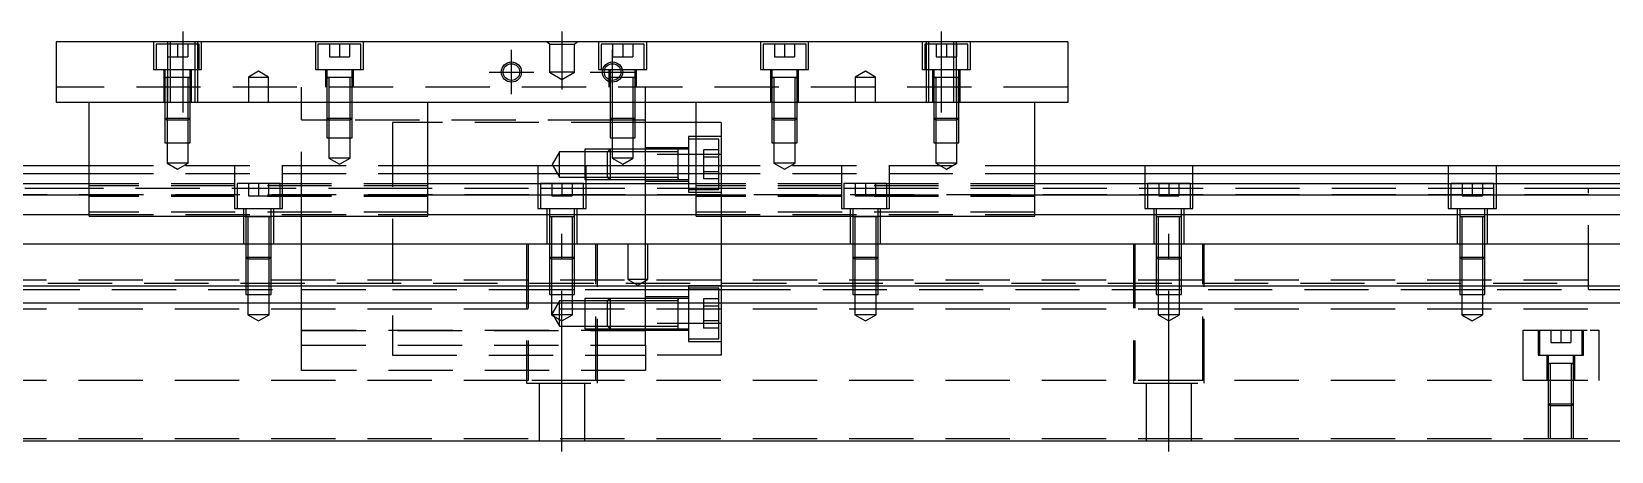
# Model space of a CAD drawing. Extents: x -20 to 750, y -280 to 102.
# Drawn here: x 155.1 to 467.5, y -240.3 to -157.3 of the extents above; entities that cross this region are included whole.
import ezdxf

# ---------------------------------------------------------------- set-up
doc = ezdxf.new("R2010")
doc.units = 0
doc.linetypes.add('CENTER', pattern=[50.8, 31.75, -6.35, 6.35, -6.35])
doc.linetypes.add('DASHED', pattern=[19.05, 12.7, -6.35])
doc.layers.get('0').update_dxf_attribs({"linetype": 'CONTINUOUS'})
doc.layers.add('CENTER', color=1, linetype='CENTER')

msp = doc.modelspace()

# ---------------------------------------------------------------- linework, layer by layer
at = {"color": 7, "linetype": 'CONTINUOUS'}
for p, q in [((360, -159.27), (160, -159.27)), ((160, -159.27), (160, -171.27)), ((360, -159.27), (360, -171.27)), ((360, -171.27), (160, -171.27)), ((166.5, -193.77), (166.5, -171.27)), ((233.5, -193.77), (233.5, -171.27)), ((276.5, -183.77), (276.5, -171.27)), ((286.5, -193.77), (286.5, -171.27)), ((353.5, -193.77), (353.5, -171.27)), ((286.5, -175.27), (276.5, -175.27)), ((0, -183.77), (166.5, -183.77)), ((233.5, -183.77), (286.5, -183.77)), ((353.5, -183.77), (520, -183.77)), ((0, -185.309608), (166.5, -185.309608)), ((166.5, -187.39154), (0, -187.39154)), ((233.5, -185.309608), (286.5, -185.309608)), ((286.5, -187.39154), (233.5, -187.39154)), ((353.5, -185.309608), (520, -185.309608)), ((520, -187.39154), (353.5, -187.39154)), ((166.5, -189.606666), (0, -189.606666)), ((286.5, -189.606666), (233.5, -189.606666)), ((520, -189.606666), (353.5, -189.606666)), ((0, -193.451934), (166.5, -193.451934)), ((233.5, -193.451934), (286.5, -193.451934)), ((353.5, -193.451934), (520, -193.451934)), ((166.5, -193.77), (233.5, -193.77)), ((286.5, -193.77), (353.5, -193.77)), ((520, -199.27), (0, -199.27)), ((520, -207.57), (0, -207.57)), ((520, -210.97), (0, -210.97)), ((520, -238.27), (0, -238.27))]:
    msp.add_line(p, q, dxfattribs=at)
at = {"color": 3, "linetype": 'DASHED'}
for p, q in [((179.25, -159.27), (179.25, -164.77)), ((182.000006, -159.27), (182.000006, -171.27)), ((182.5, -159.27), (182.5, -171.27)), ((187.5, -171.27), (187.5, -159.27)), ((187.999994, -171.27), (187.999994, -159.27)), ((188.75, -164.77), (188.75, -159.27)), ((211.25, -159.27), (211.25, -164.77)), ((220.75, -164.77), (220.75, -159.27)), ((257.5, -159.77), (257, -159.27)), ((262.5, -159.77), (263, -159.27)), ((267.25, -159.27), (267.25, -164.77)), ((276.75, -164.77), (276.75, -159.27)), ((299.25, -159.27), (299.25, -164.77)), ((308.75, -164.77), (308.75, -159.27)), ((331.25, -159.27), (331.25, -164.77)), ((332.000006, -159.27), (332.000006, -171.27)), ((332.5, -159.27), (332.5, -171.27)), ((337.5, -171.27), (337.5, -159.27)), ((337.999994, -159.77), (337.999994, -159.27)), ((340.75, -164.77), (340.75, -159.27)), ((188.25, -159.77), (179.75, -159.77)), ((179.75, -159.77), (179.75, -164.77)), ((182, -159.77), (182, -162.27)), ((182, -162.27), (184, -162.27)), ((184, -159.77), (184, -162.27)), ((184, -162.27), (186, -162.27)), ((186, -159.77), (186, -162.27)), ((188.25, -164.77), (188.25, -159.77)), ((212.999994, -159.77), (211.75, -159.77)), ((211.75, -159.77), (211.75, -164.77)), ((220.25, -159.77), (212.999994, -159.77)), ((214, -159.77), (214, -162.27)), ((214, -162.27), (216, -162.27)), ((216, -159.77), (216, -162.27)), ((216, -162.27), (218, -162.27)), ((218, -159.77), (218, -162.27)), ((220.25, -164.77), (220.25, -159.77)), ((257.5, -159.77), (257.5, -165.27)), ((257.5, -159.77), (262.5, -159.77)), ((262.5, -165.27), (262.5, -159.77)), ((276.25, -159.77), (267.75, -159.77)), ((267.75, -159.77), (267.75, -164.77)), ((270, -159.77), (270, -162.27)), ((270, -162.27), (272, -162.27)), ((272, -159.77), (272, -162.27)), ((272, -162.27), (274, -162.27)), ((274, -159.77), (274, -162.27)), ((276.25, -164.77), (276.25, -159.77)), ((308.25, -159.77), (299.75, -159.77)), ((299.75, -159.77), (299.75, -164.77)), ((302, -159.77), (302, -162.27)), ((302, -162.27), (304, -162.27)), ((304, -159.77), (304, -162.27)), ((304, -162.27), (306, -162.27)), ((306, -159.77), (306, -162.27)), ((308.25, -164.77), (308.25, -159.77)), ((340.25, -159.77), (331.75, -159.77)), ((331.75, -159.77), (331.75, -164.77)), ((334, -159.77), (334, -162.27)), ((334, -162.27), (336, -162.27)), ((336, -159.77), (336, -162.27)), ((336, -162.27), (338, -162.27)), ((337.999994, -164.77), (337.999994, -159.77)), ((338, -159.77), (338, -162.27)), ((340.25, -164.77), (340.25, -159.77)), ((179.25, -164.77), (188.75, -164.77)), ((181.25, -164.77), (181.25, -171.27)), ((181.5, -164.77), (181.5, -166.37)), ((186.5, -166.37), (186.5, -164.77)), ((186.75, -171.27), (186.75, -164.77)), ((200, -165.1153), (198, -166.27)), ((202, -166.27), (200, -165.1153)), ((211.25, -164.77), (220.75, -164.77)), ((213.25, -164.77), (213.25, -168.27)), ((213.5, -164.77), (213.5, -166.37)), ((218.5, -166.37), (218.5, -164.77)), ((218.75, -168.27), (218.75, -164.77)), ((262.5, -165.27), (257.5, -165.27)), ((257.5, -165.27), (260, -166.713376)), ((260, -166.713376), (262.5, -165.27)), ((267.25, -164.77), (276.75, -164.77)), ((269.25, -164.77), (269.25, -168.27)), ((269.5, -164.77), (269.5, -166.37)), ((274.5, -166.37), (274.5, -164.77)), ((274.75, -168.27), (274.75, -164.77)), ((299.25, -164.77), (308.75, -164.77)), ((301.25, -164.77), (301.25, -171.27)), ((301.5, -164.77), (301.5, -166.37)), ((306.5, -166.37), (306.5, -164.77)), ((306.75, -171.27), (306.75, -164.77)), ((320, -165.1153), (318, -166.27)), ((322, -166.27), (320, -165.1153)), ((331.25, -164.77), (340.75, -164.77)), ((333.25, -164.77), (333.25, -171.27)), ((333.5, -164.77), (333.5, -166.37)), ((337.999994, -171.27), (337.999994, -164.77)), ((338.5, -166.37), (338.5, -164.77)), ((338.75, -171.27), (338.75, -164.77)), ((360, -168.27), (160, -168.27)), ((181.5, -166.365), (181.5, -166.37)), ((181.5, -166.37), (181.757448, -166.37)), ((181.757468, -166.37), (181.5, -166.37)), ((181.5, -166.37), (181.5, -166.375)), ((181.5, -166.37), (181.5, -171.26998)), ((186.242552, -166.37), (181.757468, -166.37)), ((181.9, -166.37), (181.9, -171.26998)), ((186.1, -171.26998), (186.1, -166.37)), ((186.5, -166.37), (186.242552, -166.37)), ((186.242602, -166.37), (186.5, -166.37)), ((186.5, -166.37), (186.5, -166.365)), ((186.5, -166.375), (186.5, -166.37)), ((186.5, -171.26998), (186.5, -166.37)), ((198, -166.27), (200, -166.27)), ((198, -166.27), (198, -171.27)), ((200, -166.27), (202, -166.27)), ((202, -171.27), (202, -166.27)), ((208.5, -171.27), (208.5, -168.27)), ((213.5, -166.365), (213.5, -166.37)), ((213.5, -166.37), (213.757448, -166.37)), ((218.5, -166.37), (213.5, -166.37)), ((213.5, -166.37), (213.5, -166.375)), ((213.5, -166.37), (213.5, -168.26998)), ((213.5, -168.27), (213.5, -174.37)), ((213.500006, -168.27), (213.500006, -174.37)), ((213.9, -166.37), (213.9, -168.26998)), ((213.9, -168.27), (213.9, -174.77)), ((218.1, -168.26998), (218.1, -166.37)), ((218.1, -174.77), (218.1, -168.27)), ((218.499994, -174.37), (218.499994, -168.27)), ((218.5, -166.37), (218.5, -166.365)), ((218.5, -166.375), (218.5, -166.37)), ((218.5, -168.26998), (218.5, -166.37)), ((218.5, -174.37), (218.5, -168.27)), ((269.5, -166.365), (269.5, -166.37)), ((269.757468, -166.37), (269.5, -166.37)), ((269.5, -166.37), (269.5, -166.375)), ((269.5, -166.37), (269.5, -166.842418)), ((269.5, -166.842418), (269.5, -167.206492)), ((269.5, -167.206492), (269.5, -168.26998)), ((269.5, -168.27), (269.5, -174.37)), ((269.500006, -168.27), (269.500006, -174.37)), ((271.229562, -166.37), (269.757468, -166.37)), ((269.9, -166.37), (269.9, -166.916966)), ((269.9, -166.916966), (269.9, -167.267498)), ((269.9, -167.267498), (269.9, -168.26998)), ((269.9, -168.27), (269.9, -174.77)), ((271.669968, -166.37), (271.229562, -166.37)), ((271.67033, -166.37), (271.229838, -166.37)), ((274.242552, -166.37), (271.669968, -166.37)), ((274.1, -168.26998), (274.1, -166.37)), ((274.1, -171.27), (274.1, -168.27)), ((274.5, -166.37), (274.242552, -166.37)), ((274.499994, -171.27), (274.499994, -168.27)), ((274.5, -166.37), (274.5, -166.365)), ((274.5, -166.375), (274.5, -166.37)), ((274.5, -168.26998), (274.5, -166.37)), ((274.5, -171.27), (274.5, -168.27)), ((276.5, -171.27), (276.5, -168.27)), ((301.5, -166.365), (301.5, -166.37)), ((301.5, -166.37), (301.757448, -166.37)), ((301.757468, -166.37), (301.5, -166.37)), ((301.5, -166.37), (301.5, -166.375)), ((301.5, -166.37), (301.5, -171.26998)), ((306.242552, -166.37), (301.757468, -166.37)), ((301.9, -166.37), (301.9, -171.26998)), ((306.1, -171.26998), (306.1, -166.37)), ((306.5, -166.37), (306.242552, -166.37)), ((306.242602, -166.37), (306.5, -166.37)), ((306.5, -166.37), (306.5, -166.365)), ((306.5, -166.375), (306.5, -166.37)), ((306.5, -171.26998), (306.5, -166.37)), ((318, -166.27), (320, -166.27)), ((318, -166.27), (318, -171.27)), ((320, -166.27), (322, -166.27)), ((322, -171.27), (322, -166.27)), ((333.5, -166.365), (333.5, -166.37)), ((333.5, -166.37), (333.757448, -166.37)), ((333.757468, -166.37), (333.5, -166.37)), ((333.5, -166.37), (333.5, -166.375)), ((333.5, -166.37), (333.5, -171.26998)), ((338.242552, -166.37), (333.757468, -166.37)), ((333.9, -166.37), (333.9, -171.26998)), ((338.1, -171.26998), (338.1, -166.37)), ((338.5, -166.37), (338.242552, -166.37)), ((338.242602, -166.37), (338.5, -166.37)), ((338.5, -166.37), (338.5, -166.365)), ((338.5, -166.375), (338.5, -166.37)), ((338.5, -171.26998), (338.5, -166.37)), ((181.5, -171.27), (181.5, -174.37)), ((181.500006, -171.27), (181.500006, -174.370006)), ((181.9, -171.27), (181.9, -174.77)), ((186.1, -174.77), (186.1, -171.27)), ((186.499994, -174.370006), (186.499994, -171.27)), ((186.5, -174.37), (186.5, -171.27)), ((208.5, -193.77), (208.5, -171.27)), ((274.1, -174.77), (274.1, -171.27)), ((274.499994, -174.370006), (274.499994, -171.27)), ((274.5, -174.37), (274.5, -171.27)), ((301.5, -171.27), (301.5, -174.37)), ((301.500006, -171.27), (301.500006, -174.370006)), ((301.9, -171.27), (301.9, -174.77)), ((306.1, -174.77), (306.1, -171.27)), ((306.499994, -174.370006), (306.499994, -171.27)), ((306.5, -174.37), (306.5, -171.27)), ((333.5, -171.27), (333.5, -174.37)), ((333.500006, -171.27), (333.500006, -174.370006)), ((333.9, -171.27), (333.9, -174.77)), ((338.1, -174.77), (338.1, -171.27)), ((338.499994, -174.370006), (338.499994, -171.27)), ((338.5, -174.37), (338.5, -171.27)), ((181.5, -174.37), (186.5, -174.37)), ((181.5, -174.37), (181.9, -174.77)), ((181.500006, -174.37002), (181.500006, -179.27)), ((186.1, -174.77), (181.9, -174.77)), ((181.9, -174.77002), (181.9, -179.27)), ((186.1, -174.77), (186.5, -174.37)), ((186.1, -179.27), (186.1, -174.77002)), ((186.499994, -179.27), (186.499994, -174.37002)), ((213.9, -174.77), (208.5, -174.77)), ((213.5, -174.37), (218.5, -174.37)), ((213.5, -174.37), (213.9, -174.77)), ((213.500006, -174.37002), (213.500006, -178.27)), ((218.1, -174.77), (213.9, -174.77)), ((213.9, -174.77002), (213.9, -178.27)), ((218.1, -174.77), (218.5, -174.37)), ((269.9, -174.77), (218.1, -174.77)), ((218.1, -178.27), (218.1, -174.77002)), ((218.499994, -178.27), (218.499994, -174.37002)), ((269.5, -174.37), (274.5, -174.37)), ((269.5, -174.37), (269.9, -174.77)), ((269.500006, -174.37002), (269.500006, -178.27)), ((274.1, -174.77), (269.9, -174.77)), ((269.9, -174.77002), (269.9, -178.27)), ((274.1, -174.77), (274.5, -174.37)), ((276.5, -174.77), (274.1, -174.77)), ((274.1, -178.27), (274.1, -174.77002)), ((274.499994, -178.27), (274.499994, -174.37002)), ((301.5, -174.37), (306.5, -174.37)), ((301.5, -174.37), (301.9, -174.77)), ((301.500006, -174.37002), (301.500006, -179.27)), ((306.1, -174.77), (301.9, -174.77)), ((301.9, -174.77002), (301.9, -179.27)), ((306.1, -174.77), (306.5, -174.37)), ((306.1, -179.27), (306.1, -174.77002)), ((306.499994, -179.27), (306.499994, -174.37002)), ((333.5, -174.37), (338.5, -174.37)), ((333.5, -174.37), (333.9, -174.77)), ((333.500006, -174.37002), (333.500006, -179.27)), ((338.1, -174.77), (333.9, -174.77)), ((333.9, -174.77002), (333.9, -179.27)), ((338.1, -174.77), (338.5, -174.37)), ((338.1, -179.27), (338.1, -174.77002)), ((338.499994, -179.27), (338.499994, -174.37002)), ((226.5, -175.27), (226.5, -221.27)), ((274.499994, -175.27), (226.5, -175.27)), ((276.5, -175.27), (274.499994, -175.27)), ((285, -178.02), (285, -189.02)), ((291.5, -178.02), (285, -178.02)), ((291.5, -175.27), (286.5, -175.27)), ((291.5, -175.27), (291.5, -181.5368)), ((181.500006, -179.27), (186.499994, -179.27)), ((181.9, -179.27), (181.9, -183.27)), ((186.1, -183.27), (186.1, -179.27)), ((213.500006, -178.27), (218.499994, -178.27)), ((213.9, -178.27), (213.9, -182.27)), ((218.1, -182.27), (218.1, -178.27)), ((259.5, -181.02), (258.056624, -183.52)), ((259.5, -186.02), (259.5, -181.02)), ((264.5, -181.02), (259.5, -181.02)), ((264.5, -180.520006), (264.5, -186.519994)), ((269.49998, -180.520006), (264.5, -180.520006)), ((268.99998, -181.02), (264.5, -181.02)), ((269.5, -180.52), (269, -181.02)), ((269, -186.02), (269, -181.02)), ((276.5, -181.02), (269, -181.02)), ((269.5, -180.52), (269.5, -186.52)), ((276.5, -180.52), (269.5, -180.52)), ((276.5, -180.520006), (269.5, -180.520006)), ((269.500006, -178.27), (274.499994, -178.27)), ((269.9, -178.27), (269.9, -182.27)), ((274.1, -182.27), (274.1, -178.27)), ((285, -180.22), (276.5, -180.22)), ((283.005, -180.52), (276.50002, -180.52)), ((283, -181.02), (276.50002, -181.02)), ((285, -180.52), (282.995, -180.52)), ((283, -181.02), (283, -180.519994)), ((283, -183.52), (283, -180.519994)), ((283, -186.520006), (283, -180.519994)), ((283, -186.02), (283, -181.02)), ((287.499994, -178.52), (285, -178.52)), ((291, -178.52), (287.499994, -178.52)), ((288, -180.633248), (288, -182.076624)), ((291, -180.633248), (288, -180.633248)), ((291, -188.52), (291, -178.52)), ((301.500006, -179.27), (306.499994, -179.27)), ((301.9, -179.27), (301.9, -183.27)), ((306.1, -183.27), (306.1, -179.27)), ((333.500006, -179.27), (338.499994, -179.27)), ((333.9, -179.27), (333.9, -183.27)), ((338.1, -183.27), (338.1, -179.27)), ((166.5, -183.77), (233.5, -183.77)), ((186.1, -183.27), (181.9, -183.27)), ((181.9, -183.27), (184, -184.482436)), ((184, -184.482436), (186.1, -183.27)), ((195.25, -183.77), (195.25, -192.27)), ((204.75, -192.27), (204.75, -183.77)), ((218.1, -182.27), (213.9, -182.27)), ((213.9, -182.27), (216, -183.482436)), ((216, -183.482436), (218.1, -182.27)), ((255.25, -183.77), (255.25, -192.27)), ((258.056624, -183.52), (259.5, -186.02)), ((264.75, -192.27), (264.75, -183.77)), ((274.1, -182.27), (269.9, -182.27)), ((269.9, -182.27), (272, -183.482436)), ((272, -183.482436), (274.1, -182.27)), ((291.5, -181.5368), (276.5, -181.5368)), ((276.5, -193.77), (276.5, -183.77)), ((283, -186.170204), (283, -183.271394)), ((286.5, -183.77), (353.5, -183.77)), ((291, -182.076624), (288, -182.076624)), ((288, -182.076624), (288, -184.963376)), ((291.5, -181.5368), (291.5, -192.27)), ((306.1, -183.27), (301.9, -183.27)), ((301.9, -183.27), (304, -184.482436)), ((304, -184.482436), (306.1, -183.27)), ((315.25, -183.77), (315.25, -192.27)), ((324.75, -192.27), (324.75, -183.77)), ((338.1, -183.27), (333.9, -183.27)), ((333.9, -183.27), (336, -184.482436)), ((336, -184.482436), (338.1, -183.27)), ((375.25, -183.77), (375.25, -192.27)), ((384.75, -192.27), (384.75, -183.77)), ((435.25, -183.77), (435.25, -192.27)), ((444.75, -192.27), (444.75, -183.77)), ((166.5, -185.309608), (233.5, -185.309608)), ((233.5, -187.39154), (166.5, -187.39154)), ((204.25, -187.27), (195.75, -187.27)), ((195.75, -187.27), (195.75, -192.27)), ((198, -187.27), (198, -189.77)), ((200, -187.27), (200, -189.77)), ((202, -187.27), (202, -189.77)), ((204.25, -192.27), (204.25, -187.27)), ((264.25, -187.27), (255.75, -187.27)), ((255.75, -187.27), (255.75, -192.27)), ((258, -187.27), (258, -189.77)), ((259.5, -186.02), (264.5, -186.02)), ((260, -187.27), (260, -189.77)), ((262, -187.27), (262, -189.77)), ((264.25, -192.27), (264.25, -187.27)), ((264.5, -186.02), (268.99998, -186.02)), ((264.5, -186.519994), (269.49998, -186.519994)), ((269, -186.02), (269.5, -186.52)), ((269, -186.02), (276.5, -186.02)), ((269.5, -186.519994), (276.5, -186.519994)), ((269.5, -186.52), (276.5, -186.52)), ((276.5, -186.82), (285, -186.82)), ((276.50002, -186.02), (283, -186.02)), ((276.50002, -186.52), (283.005, -186.52)), ((282.995, -186.52), (285, -186.52)), ((283, -186.520006), (283, -186.02)), ((283, -186.52), (283, -186.170204)), ((283, -186.170204), (283, -186.52)), ((286.5, -185.309608), (353.5, -185.309608)), ((353.5, -187.39154), (286.5, -187.39154)), ((291, -184.963376), (288, -184.963376)), ((288, -184.963376), (288, -186.406752)), ((291, -186.406752), (288, -186.406752)), ((324.25, -187.27), (315.75, -187.27)), ((315.75, -187.27), (315.75, -192.27)), ((318, -187.27), (318, -189.77)), ((320, -187.27), (320, -189.77)), ((322, -187.27), (322, -189.77)), ((324.25, -192.27), (324.25, -187.27)), ((384.25, -187.27), (375.75, -187.27)), ((375.75, -187.27), (375.75, -192.27)), ((378, -187.27), (378, -189.77)), ((380, -187.27), (380, -189.77)), ((382, -187.27), (382, -189.77)), ((384.25, -192.27), (384.25, -187.27)), ((444.25, -187.27), (435.75, -187.27)), ((435.75, -187.27), (435.75, -192.27)), ((438, -187.27), (438, -189.77)), ((440, -187.27), (440, -189.77)), ((442, -187.27), (442, -189.77)), ((444.25, -192.27), (444.25, -187.27)), ((463, -189.52), (25, -189.52)), ((166.5, -188.27), (28, -188.27)), ((233.5, -187.79668), (166.5, -187.79668)), ((226.49998, -188.27), (166.5, -188.27)), ((233.5, -189.606666), (166.5, -189.606666)), ((233.5, -189.85), (166.5, -189.85)), ((204.25, -188.27), (195.75, -188.27)), ((198, -189.77), (200, -189.77)), ((200, -189.77), (202, -189.77)), ((291.5, -188.27), (226.5, -188.27)), ((264.25, -188.27), (255.75, -188.27)), ((258, -189.77), (260, -189.77)), ((260, -189.77), (262, -189.77)), ((285, -188.52), (291, -188.52)), ((285, -189.02), (291.5, -189.02)), ((353.5, -187.79668), (286.5, -187.79668)), ((353.5, -189.606666), (286.5, -189.606666)), ((353.5, -189.85), (286.5, -189.85)), ((353.5, -188.27), (291.50002, -188.27)), ((324.25, -188.27), (315.75, -188.27)), ((318, -189.77), (320, -189.77)), ((320, -189.77), (322, -189.77)), ((463, -188.27), (353.5, -188.27)), ((384.25, -188.27), (375.75, -188.27)), ((378, -189.77), (380, -189.77)), ((380, -189.77), (382, -189.77)), ((444.25, -188.27), (435.75, -188.27)), ((438, -189.77), (440, -189.77)), ((440, -189.77), (442, -189.77)), ((463, -188.27), (462.995, -188.27)), ((463, -188.270502), (463, -188.27)), ((472, -188.27), (463, -188.27)), ((463.005, -188.27), (463, -188.27)), ((463, -208.27), (463, -188.270502)), ((233.5, -192.947372), (166.5, -192.947372)), ((166.5, -193.451934), (233.5, -193.451934)), ((195.25, -192.27), (204.75, -192.27)), ((197, -192.27), (197, -199.27)), ((197.5, -192.27), (197.5, -193.87)), ((202.5, -193.87), (202.5, -192.27)), ((203, -199.27), (203, -192.27)), ((255.25, -192.27), (264.75, -192.27)), ((257, -192.27), (257, -199.27)), ((257.5, -192.27), (257.5, -193.87)), ((262.5, -193.87), (262.5, -192.27)), ((263, -199.27), (263, -192.27)), ((353.5, -192.947372), (286.5, -192.947372)), ((286.5, -193.451934), (353.5, -193.451934)), ((291.5, -192.27), (291.5, -193.77)), ((315.25, -192.27), (324.75, -192.27)), ((317, -192.27), (317, -199.27)), ((317.5, -192.27), (317.5, -193.87)), ((322.5, -193.87), (322.5, -192.27)), ((323, -199.27), (323, -192.27)), ((375.25, -192.27), (384.75, -192.27)), ((377, -192.27), (377, -199.27)), ((377.5, -192.27), (377.5, -193.87)), ((382.5, -193.87), (382.5, -192.27)), ((383, -199.27), (383, -192.27)), ((435.25, -192.27), (444.75, -192.27)), ((437, -192.27), (437, -199.27)), ((437.5, -192.27), (437.5, -193.87)), ((442.5, -193.87), (442.5, -192.27)), ((443, -199.27), (443, -192.27)), ((197.5, -193.865), (197.5, -193.87)), ((197.757468, -193.87), (197.5, -193.87)), ((197.5, -193.87), (197.5, -199.26998)), ((197.5, -193.87), (197.5, -193.875)), ((202.242552, -193.87), (197.757468, -193.87)), ((197.9, -193.87), (197.9, -199.26998)), ((202.1, -199.26998), (202.1, -193.87)), ((202.5, -193.87), (202.242552, -193.87)), ((202.5, -193.87), (202.5, -193.865)), ((202.5, -199.26998), (202.5, -193.87)), ((202.5, -193.875), (202.5, -193.87)), ((208.5, -199.27), (208.5, -193.77)), ((257.5, -193.865), (257.5, -193.87)), ((257.757468, -193.87), (257.5, -193.87)), ((257.5, -193.87), (257.5, -199.26998)), ((257.5, -193.87), (257.5, -193.875)), ((262.242552, -193.87), (257.757468, -193.87)), ((257.9, -193.87), (257.9, -199.26998)), ((262.1, -199.26998), (262.1, -193.87)), ((262.5, -193.87), (262.242552, -193.87)), ((262.5, -193.87), (262.5, -193.865)), ((262.5, -199.26998), (262.5, -193.87)), ((262.5, -193.875), (262.5, -193.87)), ((276.5, -199.27), (276.5, -193.77)), ((291.5, -193.77), (291.5, -193.87)), ((291.5, -193.87), (291.5, -199.27)), ((317.5, -193.865), (317.5, -193.87)), ((317.757468, -193.87), (317.5, -193.87)), ((317.5, -193.87), (317.5, -199.26998)), ((317.5, -193.87), (317.5, -193.875)), ((322.242552, -193.87), (317.757468, -193.87)), ((317.9, -193.87), (317.9, -199.26998)), ((322.1, -199.26998), (322.1, -193.87)), ((322.5, -193.87), (322.242552, -193.87)), ((322.5, -193.87), (322.5, -193.865)), ((322.5, -199.26998), (322.5, -193.87)), ((322.5, -193.875), (322.5, -193.87)), ((377.5, -193.865), (377.5, -193.87)), ((377.757468, -193.87), (377.5, -193.87)), ((377.5, -193.87), (377.5, -199.26998)), ((377.5, -193.87), (377.5, -193.875)), ((382.242552, -193.87), (377.757468, -193.87)), ((377.9, -193.87), (377.9, -199.26998)), ((382.1, -199.26998), (382.1, -193.87)), ((382.5, -193.87), (382.242552, -193.87)), ((382.5, -193.87), (382.5, -193.865)), ((382.5, -199.26998), (382.5, -193.87)), ((382.5, -193.875), (382.5, -193.87)), ((437.5, -193.865), (437.5, -193.87)), ((437.757468, -193.87), (437.5, -193.87)), ((437.5, -193.87), (437.5, -199.26998)), ((437.5, -193.87), (437.5, -193.875)), ((442.242552, -193.87), (437.757468, -193.87)), ((437.9, -193.87), (437.9, -199.26998)), ((442.1, -199.26998), (442.1, -193.87)), ((442.5, -193.87), (442.242552, -193.87)), ((442.5, -193.87), (442.5, -193.865)), ((442.5, -199.26998), (442.5, -193.87)), ((442.5, -193.875), (442.5, -193.87)), ((197.5, -199.27), (197.5, -201.87)), ((197.500006, -199.27), (197.500006, -201.870006)), ((197.9, -199.27), (197.9, -202.27)), ((202.1, -202.27), (202.1, -199.27)), ((202.499994, -201.870006), (202.499994, -199.27)), ((202.5, -201.87), (202.5, -199.27)), ((208.5, -207.57), (208.5, -199.27)), ((253, -199.27), (253, -226.77)), ((253.291796, -199.27), (253.291796, -226.27)), ((257.5, -199.27), (257.5, -201.87)), ((257.500006, -199.27), (257.500006, -201.870006)), ((257.9, -199.27), (257.9, -202.27)), ((262.1, -202.27), (262.1, -199.27)), ((262.499994, -201.870006), (262.499994, -199.27)), ((262.5, -201.87), (262.5, -199.27)), ((266.708204, -226.27), (266.708204, -199.27)), ((267, -226.77), (267, -199.27)), ((273, -199.27), (273, -206.27)), ((276.5, -207.57), (276.5, -199.27)), ((277, -206.27), (277, -199.27)), ((291.5, -199.27), (291.5, -202.27)), ((317.5, -199.27), (317.5, -201.87)), ((317.500006, -199.27), (317.500006, -201.870006)), ((317.9, -199.27), (317.9, -202.27)), ((322.1, -202.27), (322.1, -199.27)), ((322.499994, -201.870006), (322.499994, -199.27)), ((322.5, -201.87), (322.5, -199.27)), ((373, -199.27), (373, -226.77)), ((373.291796, -199.27), (373.291796, -226.27)), ((377.5, -199.27), (377.5, -201.87)), ((377.500006, -199.27), (377.500006, -201.870006)), ((377.9, -199.27), (377.9, -202.27)), ((382.1, -202.27), (382.1, -199.27)), ((382.499994, -201.870006), (382.499994, -199.27)), ((382.5, -201.87), (382.5, -199.27)), ((386.708204, -226.27), (386.708204, -199.27)), ((387, -226.77), (387, -199.27)), ((437.5, -199.27), (437.5, -201.87)), ((437.500006, -199.27), (437.500006, -201.870006)), ((437.9, -199.27), (437.9, -202.27)), ((442.1, -202.27), (442.1, -199.27)), ((442.499994, -201.870006), (442.499994, -199.27)), ((442.5, -201.87), (442.5, -199.27)), ((197.5, -201.87), (202.5, -201.87)), ((197.5, -201.87), (197.9, -202.27)), ((197.500006, -201.87002), (197.500006, -207.57)), ((202.1, -202.27), (197.9, -202.27)), ((197.9, -202.27002), (197.9, -209.27)), ((202.1, -202.27), (202.5, -201.87)), ((202.1, -209.27), (202.1, -202.27002)), ((202.499994, -207.57), (202.499994, -201.87002)), ((257.5, -201.87), (262.5, -201.87)), ((257.5, -201.87), (257.9, -202.27)), ((257.500006, -201.87002), (257.500006, -207.57)), ((262.1, -202.27), (257.9, -202.27)), ((257.9, -202.27002), (257.9, -209.27)), ((262.1, -202.27), (262.5, -201.87)), ((262.1, -209.27), (262.1, -202.27002)), ((262.499994, -207.57), (262.499994, -201.87002)), ((291.5, -202.27), (291.5, -207.57)), ((317.5, -201.87), (322.5, -201.87)), ((317.5, -201.87), (317.9, -202.27)), ((317.500006, -201.87002), (317.500006, -207.57)), ((322.1, -202.27), (317.9, -202.27)), ((317.9, -202.27002), (317.9, -209.27)), ((322.1, -202.27), (322.5, -201.87)), ((322.1, -209.27), (322.1, -202.27002)), ((322.499994, -207.57), (322.499994, -201.87002)), ((377.5, -201.87), (382.5, -201.87)), ((377.5, -201.87), (377.9, -202.27)), ((377.500006, -201.87002), (377.500006, -207.57)), ((382.1, -202.27), (377.9, -202.27)), ((377.9, -202.27002), (377.9, -209.27)), ((382.1, -202.27), (382.5, -201.87)), ((382.1, -209.27), (382.1, -202.27002)), ((382.499994, -207.57), (382.499994, -201.87002)), ((437.5, -201.87), (442.5, -201.87)), ((437.5, -201.87), (437.9, -202.27)), ((437.500006, -201.87002), (437.500006, -207.57)), ((442.1, -202.27), (437.9, -202.27)), ((437.9, -202.27002), (437.9, -209.27)), ((442.1, -202.27), (442.5, -201.87)), ((442.1, -209.27), (442.1, -202.27002)), ((442.499994, -207.57), (442.499994, -201.87002)), ((520, -206.42), (0, -206.42)), ((25, -207.02), (463, -207.02)), ((56.708204, -208.27), (208.5, -208.27)), ((197.500006, -207.57), (197.500006, -209.27)), ((197.500006, -208.27), (202.499994, -208.27)), ((197.500006, -209.27), (202.499994, -209.27)), ((197.9, -209.27), (197.9, -213.27)), ((202.1, -213.27), (202.1, -209.27)), ((202.499994, -209.27), (202.499994, -207.57)), ((208.5, -210.97), (208.5, -207.57)), ((208.5, -208.27), (226.49998, -208.27)), ((226.5, -208.269994), (276.5, -208.269994)), ((226.5, -208.27), (276.5, -208.27)), ((257.500006, -207.57), (257.500006, -209.27)), ((257.500006, -208.27), (262.499994, -208.27)), ((257.500006, -209.27), (262.499994, -209.27)), ((257.9, -209.27), (257.9, -213.27)), ((262.1, -213.27), (262.1, -209.27)), ((262.499994, -209.27), (262.499994, -207.57)), ((277, -206.27), (273, -206.27)), ((273, -206.27), (275, -207.4247)), ((275, -207.4247), (277, -206.27)), ((276.5, -210.97), (276.5, -207.57)), ((276.5, -208.269994), (285, -208.269994)), ((276.5, -208.27), (285, -208.27)), ((285, -207.52), (285, -218.52)), ((291.5, -207.52), (285, -207.52)), ((287.500006, -208.02), (285, -208.02)), ((285, -208.269994), (287.500006, -208.269994)), ((285, -208.27), (287.500006, -208.27)), ((291, -208.02), (287.500006, -208.02)), ((287.500006, -208.269994), (291, -208.269994)), ((287.500006, -208.27), (291, -208.27)), ((291, -209.27), (291, -208.02)), ((291, -208.269994), (291.5, -208.269994)), ((291, -208.27), (291.5, -208.27)), ((291, -210.97), (291, -209.27)), ((291.5, -207.57), (291.5, -209.27)), ((291.5, -209.27), (291.5, -210.97)), ((291.50002, -208.27), (292.499994, -208.27)), ((292.499994, -208.27), (463.005, -208.27)), ((317.500006, -207.57), (317.500006, -209.27)), ((317.500006, -208.27), (322.499994, -208.27)), ((317.500006, -209.27), (322.499994, -209.27)), ((317.9, -209.27), (317.9, -213.27)), ((322.1, -213.27), (322.1, -209.27)), ((322.499994, -209.27), (322.499994, -207.57)), ((377.500006, -207.57), (377.500006, -209.27)), ((377.500006, -208.27), (382.499994, -208.27)), ((377.500006, -209.27), (382.499994, -209.27)), ((377.9, -209.27), (377.9, -213.27)), ((382.1, -213.27), (382.1, -209.27)), ((382.499994, -209.27), (382.499994, -207.57)), ((437.500006, -207.57), (437.500006, -209.27)), ((437.500006, -208.27), (442.499994, -208.27)), ((437.500006, -209.27), (442.499994, -209.27)), ((437.9, -209.27), (437.9, -213.27)), ((442.1, -213.27), (442.1, -209.27)), ((442.499994, -209.27), (442.499994, -207.57)), ((462.995, -208.27), (463.291796, -208.27)), ((463.291796, -208.27), (472, -208.27)), ((520, -212.12), (0, -212.12)), ((208.5, -219.27), (208.5, -210.97)), ((259.5, -210.52), (258.056624, -213.02)), ((259.5, -215.52), (259.5, -210.52)), ((264.5, -210.52), (259.5, -210.52)), ((264.5, -210.020006), (264.5, -216.019994)), ((269.49998, -210.020006), (264.5, -210.020006)), ((268.99998, -210.52), (264.5, -210.52)), ((269.5, -210.02), (269, -210.52)), ((269, -215.52), (269, -210.52)), ((276.5, -210.52), (269, -210.52)), ((269.5, -210.02), (269.5, -216.02)), ((276.5, -210.02), (269.5, -210.02)), ((276.5, -210.020006), (269.5, -210.020006)), ((285, -209.72), (276.5, -209.72)), ((276.5, -219.27), (276.5, -210.97)), ((283.005, -210.02), (276.50002, -210.02)), ((283, -210.52), (276.50002, -210.52)), ((285, -210.02), (282.995, -210.02)), ((283, -210.02), (283, -210.36965)), ((283, -210.369602), (283, -210.02)), ((283, -210.02), (283, -210.36965)), ((283, -210.369602), (283, -210.02)), ((283, -210.96965), (283, -210.369602)), ((283, -210.97), (283, -210.52)), ((283, -212.85996), (283, -210.96965)), ((288, -210.133248), (288, -211.576624)), ((291, -210.133248), (288, -210.133248)), ((291, -211.576624), (288, -211.576624)), ((288, -211.576624), (288, -214.463376)), ((291, -218.02), (291, -210.97)), ((291.5, -210.97), (291.5, -215.0032)), ((202.1, -213.27), (197.9, -213.27)), ((197.9, -213.27), (200, -214.482436)), ((200, -214.482436), (202.1, -213.27)), ((262.1, -213.27), (257.9, -213.27)), ((257.9, -213.27), (260, -214.482436)), ((258.056624, -213.02), (259.5, -215.52)), ((259.5, -215.52), (264.5, -215.52)), ((260, -214.482436), (262.1, -213.27)), ((264.5, -215.52), (268.99998, -215.52)), ((269, -215.52), (276.5, -215.52)), ((269, -215.52), (269.5, -216.02)), ((291.5, -215.0032), (276.5, -215.0032)), ((276.50002, -215.52), (283, -215.52)), ((283, -215.670204), (283, -212.85996)), ((283, -216.020006), (283, -215.52)), ((291, -214.463376), (288, -214.463376)), ((288, -214.463376), (288, -215.906752)), ((291.5, -215.0032), (291.5, -221.27)), ((322.1, -213.27), (317.9, -213.27)), ((317.9, -213.27), (320, -214.482436)), ((320, -214.482436), (322.1, -213.27)), ((382.1, -213.27), (377.9, -213.27)), ((377.9, -213.27), (380, -214.482436)), ((380, -214.482436), (382.1, -213.27)), ((442.1, -213.27), (437.9, -213.27)), ((437.9, -213.27), (440, -214.482436)), ((440, -214.482436), (442.1, -213.27)), ((208.5, -216.360052), (276.5, -216.360052)), ((276.5, -216.360052), (208.5, -216.360052)), ((264.5, -216.019994), (269.49998, -216.019994)), ((269.5, -216.019994), (276.5, -216.019994)), ((269.5, -216.02), (276.5, -216.02)), ((276.5, -216.32), (285, -216.32)), ((276.50002, -216.02), (283, -216.02)), ((282.995, -216.02), (283, -216.02)), ((283, -216.02), (283, -215.670204)), ((283, -216.02), (285, -216.02)), ((283, -216.02), (283.005, -216.02)), ((285, -218.02), (291, -218.02)), ((285, -218.52), (291.5, -218.52)), ((291, -215.906752), (288, -215.906752)), ((450, -216.27), (450, -226.27)), ((450, -216.27), (463.291796, -216.27)), ((453, -216.27), (453, -221.27)), ((453.25, -216.27), (453.25, -221.27)), ((455.5, -216.27), (455.5, -218.77)), ((457.5, -216.27), (457.5, -218.77)), ((459.5, -216.27), (459.5, -218.77)), ((461.75, -221.27), (461.75, -216.27)), ((462, -221.27), (462, -216.27)), ((463.291796, -216.27), (465, -216.27)), ((465, -216.27), (465, -226.27)), ((208.5, -219.27), (276.5, -219.27)), ((208.5, -224.27), (208.5, -219.27)), ((226.5, -221.27), (276.5, -221.27)), ((276.5, -219.27), (276.5, -224.27)), ((291.5, -221.27), (276.5, -221.27)), ((453, -221.27), (462, -221.27)), ((454.75, -221.27), (454.75, -226.27)), ((455, -221.27), (455, -222.875)), ((455.5, -218.77), (457.5, -218.77)), ((457.5, -218.77), (459.5, -218.77)), ((460, -222.875), (460, -221.27)), ((460.25, -226.27), (460.25, -221.27)), ((276.5, -224.27), (208.5, -224.27)), ((455, -222.865), (455, -226.26998)), ((455, -222.87), (455.257448, -222.87)), ((455.257468, -222.87), (455, -222.87)), ((459.742552, -222.87), (455.257468, -222.87)), ((455.4, -222.87), (455.4, -226.26998)), ((459.6, -226.26998), (459.6, -222.87)), ((460, -222.87), (459.742552, -222.87)), ((459.742602, -222.87), (460, -222.87)), ((460, -226.26998), (460, -222.865)), ((520, -226.27), (0, -226.27)), ((253, -226.77), (267, -226.77)), ((266.708204, -226.27), (253.291796, -226.27)), ((255.5, -226.77), (255.5, -238.27)), ((264.5, -238.27), (264.5, -226.77)), ((373, -226.77), (387, -226.77)), ((386.708204, -226.27), (373.291796, -226.27)), ((375.5, -226.77), (375.5, -238.27)), ((384.5, -238.27), (384.5, -226.77)), ((455, -226.27), (455, -230.87)), ((455.000006, -226.27), (455.000006, -230.870006)), ((455.4, -226.27), (455.4, -231.27)), ((459.6, -231.27), (459.6, -226.27)), ((459.999994, -230.870006), (459.999994, -226.27)), ((460, -230.87), (460, -226.27)), ((455, -230.87), (460, -230.87)), ((455, -230.87), (455.4, -231.27)), ((455.000006, -230.87002), (455.000006, -237.77)), ((459.6, -231.27), (460, -230.87)), ((459.999994, -237.77), (459.999994, -230.87002)), ((459.6, -231.27), (455.4, -231.27)), ((455.4, -231.27002), (455.4, -237.77)), ((459.6, -237.77), (459.6, -231.27002)), ((520, -237.77), (6.499992, -237.77))]:
    msp.add_line(p, q, dxfattribs=at)
at = {"color": 3, "linetype": 'CONTINUOUS'}
for centre in [(250, -165.27), (270, -165.27)]:
    msp.add_circle(centre, 2, dxfattribs=at)
at = {"color": 7, "linetype": 'CONTINUOUS'}
for centre in [(250, -165.27), (270, -165.27)]:
    msp.add_circle(centre, 1.65, dxfattribs=at)
at = {"layer": 'CENTER', "color": 1, "linetype": 'CENTER'}
for p, q in [((185, -157.27), (185, -173.27)), ((260, -157.27), (260, -168.713376)), ((335, -157.27), (335, -173.27)), ((250, -169.67), (250, -160.87)), ((270, -169.67), (270, -160.87)), ((245.6, -165.27), (254.4, -165.27)), ((265.6, -165.27), (274.4, -165.27)), ((260, -240.27), (260, -197.27)), ((380, -240.27), (380, -197.27))]:
    msp.add_line(p, q, dxfattribs=at)

doc.saveas('drawing.dxf')
